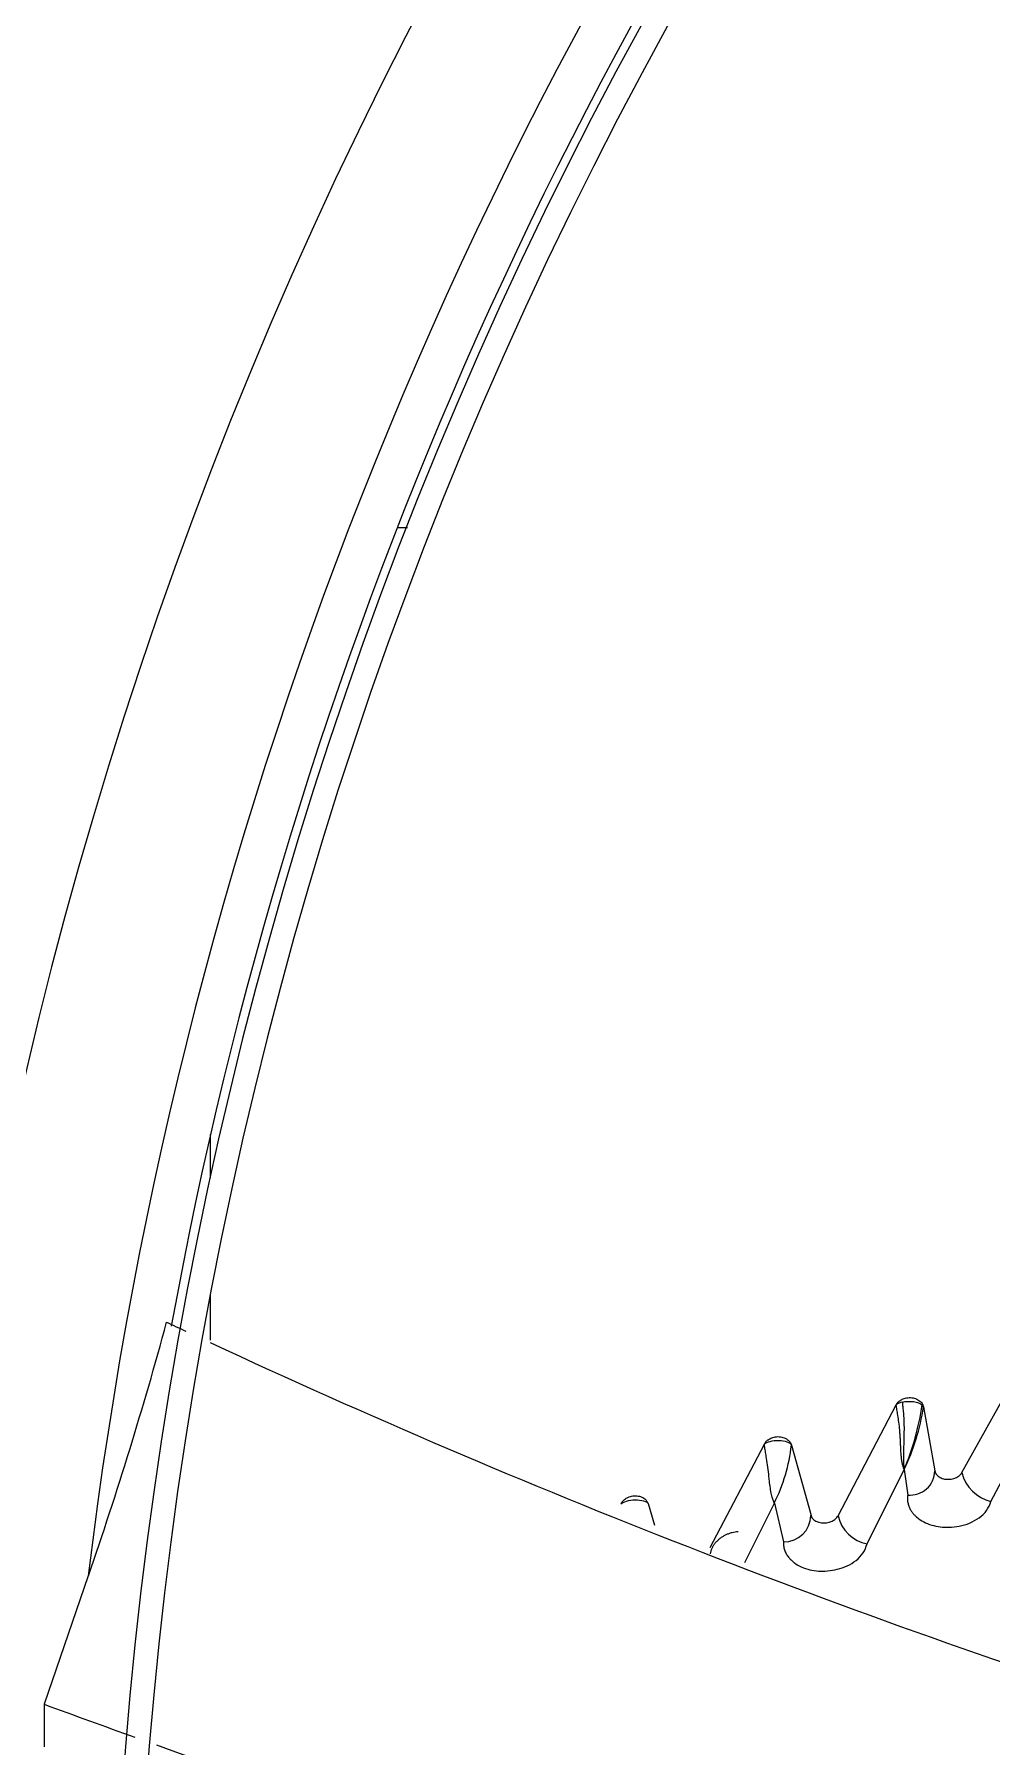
# Model space of a CAD drawing. Header units: millimetres. Extents: x 113490 to 142599, y -20467 to 115.
# Drawn here: x 132023.1 to 132124.5, y -11322.9 to -11141.5 of the extents above; entities that cross this region are included whole.
import ezdxf

# ---------------------------------------------------------------- set-up
doc = ezdxf.new("R2010")
doc.units = ezdxf.units.MM
doc.layers.add('DV3_0', color=7, linetype='Continuous')

msp = doc.modelspace()

# ---------------------------------------------------------------- linework, layer by layer
at = {"layer": 'DV3_0', "color": 7, "linetype": 'Continuous', "lineweight": 15}
for p, q in [((132061.53, -11193.78), (132062.61, -11193.78)), ((132041.75, -11262.66), (132041.75, -11258.08)), ((132041.75, -11279.88), (132041.75, -11275.14)), ((132121.37, -11293.9), (132127.24, -11283.4)), ((132108.24, -11298.47), (132114.41, -11286.72)), ((132117.3, -11286.94), (132118.5, -11293.7)), ((132094.7, -11301.82), (132100.44, -11290.88)), ((132103.3, -11290.98), (132105.38, -11298.43)), ((132124.45, -11296.95), (132127.73, -11290.76)), ((132111.32, -11301.45), (132115.24, -11293.56)), ((132115.24, -11293.56), (132115.63, -11296.27)), ((132088.11, -11297.17), (132088.8, -11299.46)), ((132098.35, -11303.43), (132101.5, -11297.12)), ((132101.5, -11297.12), (132102.47, -11301.24)), ((132028.79, -11304.82), (132024.12, -11318.43)), ((132024.12, -11318.43), (132024.11, -11322.94))]:
    msp.add_line(p, q, dxfattribs=at)
for centre, radius, start, end in [((132487.24, -11359.99), 551.5, 105.4775, 164.5225), ((132487.24, -11359.99), 477.5, 136.9802, 223.0198), ((132487.24, -11359.99), 456, 136.2282, 225.3442), ((132487.24, -11359.99), 453.5, 135.9912, 225.5589), ((132487.24, -11359.99), 457, 142.9574, 169.7123), ((131643.86, -11171.3), 407.44, 340.8691, 344.8259), ((132409.5, -10489.2), 872.25, 244.72539, 244.8747), ((132409.5, -10489.2), 872.25, 245.06175, 252.29143), ((132090.1, -11282.85), 27.33, 336.9148, 351.8402), ((132094.14, -11283.39), 23.43, 334.2626, 351.2768), ((132085.4, -11289.05), 18, 333.3669, 353.8444), ((132115.88, -11293.66), 2.62, 264.4516, 359.0626), ((132125.37, -11292.94), 4.11, 193.4011, 257.0944), ((132102.51, -11298.37), 2.86, 269.126, 358.8663), ((132112.1, -11297.57), 3.96, 193.2376, 258.7539), ((132685.03, -9514.29), 1921.39, 249.88091, 250.18566), ((132685.03, -9514.29), 1921.39, 250.25788, 253.58726)]:
    msp.add_arc(centre, radius, start, end, dxfattribs=at)
at = {"layer": 'DV3_0', "color": 7, "linetype": 'Continuous', "lineweight": 20}
for centre, radius, start, end in [((132487.24, -11359.99), 461.75, 142.7915, 173.1384), ((132115.3, -11287.82), 1.41, 100.2143, 128.8732), ((132116.86, -11287.08), 0.461, 17.1263, 49.6164)]:
    msp.add_arc(centre, radius, start, end, dxfattribs=at)
at = {"layer": 'DV3_0', "color": 7, "linetype": 'Continuous', "lineweight": 15}
for points, knots in [([(132114.41, -11286.72), (132114.42, -11286.69), (132114.45, -11286.65), (132114.49, -11286.58), (132114.54, -11286.51), (132114.61, -11286.43), (132114.72, -11286.33), (132114.87, -11286.22), (132115.04, -11286.12), (132115.34, -11286), (132115.69, -11285.94), (132116.06, -11285.96), (132116.33, -11286.01), (132116.59, -11286.11), (132116.82, -11286.23), (132117.01, -11286.39), (132117.13, -11286.54), (132117.22, -11286.69), (132117.27, -11286.81), (132117.29, -11286.9), (132117.3, -11286.94)], [0, 0, 0, 0, 0.023193, 0.046564, 0.070228, 0.094297, 0.142095, 0.190415, 0.245993, 0.302304, 0.444824, 0.518345, 0.592326, 0.666155, 0.738761, 0.807216, 0.87511, 0.917452, 0.958876, 1, 1, 1, 1]), ([(132115.24, -11293.56), (132115.23, -11293.52), (132115.19, -11293.43), (132115.15, -11293.29), (132115.11, -11293.13), (132115.07, -11292.96), (132115.03, -11292.77), (132115, -11292.56), (132114.97, -11292.34), (132114.94, -11292.1), (132114.91, -11291.72), (132114.89, -11291.27), (132114.87, -11290.83), (132114.86, -11290.47), (132114.84, -11290.13), (132114.81, -11289.74), (132114.77, -11289.23), (132114.7, -11288.58), (132114.6, -11287.96), (132114.53, -11287.53), (132114.48, -11287.24), (132114.44, -11286.97), (132114.42, -11286.8), (132114.41, -11286.72)], [0, 0, 0, 0, 0.021582, 0.044993, 0.070281, 0.097487, 0.126644, 0.157785, 0.190935, 0.22612, 0.263363, 0.35736, 0.420759, 0.452963, 0.510655, 0.563618, 0.611913, 0.723706, 0.825547, 0.868701, 0.911913, 0.955557, 1, 1, 1, 1]), ([(132115.05, -11286.43), (132115.06, -11286.57), (132115.1, -11286.89), (132115.17, -11287.56), (132115.23, -11288.4), (132115.24, -11289.35), (132115.22, -11290.26), (132115.2, -11291.14), (132115.17, -11291.99), (132115.18, -11292.81), (132115.21, -11293.32), (132115.24, -11293.56)], [0, 0, 0, 0, 0.062498, 0.125002, 0.250008, 0.375015, 0.500022, 0.625029, 0.750035, 0.875042, 1, 1, 1, 1]), ([(132100.44, -11290.88), (132100.45, -11290.85), (132100.48, -11290.79), (132100.54, -11290.7), (132100.61, -11290.62), (132100.68, -11290.54), (132100.76, -11290.47), (132100.87, -11290.39), (132101.02, -11290.3), (132101.23, -11290.2), (132101.46, -11290.13), (132101.73, -11290.09), (132102.01, -11290.08), (132102.28, -11290.12), (132102.54, -11290.2), (132102.77, -11290.31), (132102.96, -11290.45), (132103.1, -11290.59), (132103.2, -11290.73), (132103.26, -11290.85), (132103.29, -11290.93), (132103.3, -11290.98)], [0, 0, 0, 0, 0.030288, 0.060436, 0.090667, 0.121199, 0.152246, 0.184013, 0.239268, 0.295142, 0.366703, 0.438927, 0.513041, 0.58743, 0.661711, 0.734892, 0.803943, 0.872398, 0.915766, 0.958092, 1, 1, 1, 1]), ([(132101.5, -11297.12), (132101.49, -11297.1), (132101.47, -11297.07), (132101.44, -11297.01), (132101.41, -11296.92), (132101.35, -11296.78), (132101.29, -11296.6), (132101.22, -11296.35), (132101.13, -11295.94), (132101.04, -11295.35), (132100.96, -11294.68), (132100.88, -11293.92), (132100.78, -11293.11), (132100.67, -11292.38), (132100.59, -11291.91), (132100.54, -11291.63), (132100.5, -11291.36), (132100.46, -11291.11), (132100.45, -11290.95), (132100.44, -11290.88)], [0, 0, 0, 0, 0.007351, 0.019112, 0.035329, 0.056048, 0.092627, 0.133596, 0.17908, 0.297728, 0.413356, 0.493007, 0.644708, 0.775162, 0.820607, 0.865531, 0.910216, 0.954944, 1, 1, 1, 1]), ([(132118.5, -11293.7), (132118.51, -11293.73), (132118.52, -11293.79), (132118.55, -11293.88), (132118.59, -11293.97), (132118.66, -11294.08), (132118.78, -11294.21), (132118.95, -11294.35), (132119.17, -11294.46), (132119.49, -11294.58), (132119.95, -11294.63), (132120.4, -11294.56), (132120.71, -11294.45), (132120.89, -11294.36), (132121.05, -11294.26), (132121.18, -11294.15), (132121.29, -11294.03), (132121.34, -11293.94), (132121.37, -11293.9)], [0, 0, 0, 0, 0.030138, 0.060243, 0.090571, 0.121372, 0.18595, 0.251797, 0.322108, 0.393644, 0.54284, 0.688154, 0.748031, 0.807067, 0.857092, 0.906392, 0.953514, 1, 1, 1, 1]), ([(132085.24, -11297.22), (132085.25, -11297.19), (132085.28, -11297.13), (132085.33, -11297.04), (132085.39, -11296.96), (132085.46, -11296.88), (132085.54, -11296.8), (132085.65, -11296.71), (132085.79, -11296.61), (132086, -11296.5), (132086.24, -11296.42), (132086.51, -11296.36), (132086.79, -11296.34), (132087.06, -11296.37), (132087.32, -11296.43), (132087.56, -11296.53), (132087.76, -11296.66), (132087.9, -11296.8), (132088, -11296.93), (132088.07, -11297.04), (132088.1, -11297.13), (132088.11, -11297.17)], [0, 0, 0, 0, 0.029896, 0.059715, 0.089669, 0.119968, 0.150813, 0.182396, 0.238307, 0.294807, 0.368026, 0.44178, 0.516768, 0.591774, 0.665935, 0.738735, 0.806898, 0.874392, 0.917117, 0.958773, 1, 1, 1, 1]), ([(132115.63, -11296.27), (132115.61, -11296.42), (132115.58, -11296.72), (132115.65, -11297.15), (132115.77, -11297.53), (132115.93, -11297.87), (132116.14, -11298.16), (132116.36, -11298.41), (132116.93, -11298.94), (132118.11, -11299.55), (132119.74, -11299.75), (132121.12, -11299.6), (132122.22, -11299.27), (132123.23, -11298.71), (132124.07, -11297.93), (132124.32, -11297.28), (132124.45, -11296.95)], [0, 0, 0, 0, 0.042898, 0.083054, 0.120616, 0.155688, 0.188241, 0.218209, 0.245505, 0.394945, 0.541922, 0.626867, 0.716649, 0.809503, 0.903745, 1, 1, 1, 1]), ([(132105.37, -11298.43), (132105.38, -11298.46), (132105.4, -11298.52), (132105.44, -11298.6), (132105.49, -11298.68), (132105.57, -11298.78), (132105.69, -11298.91), (132105.88, -11299.03), (132106.1, -11299.13), (132106.44, -11299.22), (132106.8, -11299.24), (132107.17, -11299.19), (132107.41, -11299.12), (132107.62, -11299.03), (132107.81, -11298.93), (132107.98, -11298.8), (132108.13, -11298.64), (132108.2, -11298.53), (132108.24, -11298.47)], [0, 0, 0, 0, 0.030274, 0.06055, 0.091079, 0.122109, 0.187322, 0.253881, 0.325087, 0.39756, 0.548712, 0.621886, 0.694555, 0.753629, 0.811883, 0.876072, 0.938147, 1, 1, 1, 1]), ([(132094.72, -11302.5), (132094.73, -11302.46), (132094.75, -11302.36), (132094.78, -11302.22), (132094.82, -11302.09), (132094.87, -11301.96), (132094.93, -11301.83), (132094.99, -11301.72), (132095.05, -11301.6), (132095.12, -11301.5), (132095.19, -11301.4), (132095.27, -11301.31), (132095.34, -11301.22), (132095.42, -11301.15), (132095.49, -11301.07), (132095.62, -11300.95), (132095.81, -11300.79), (132096.09, -11300.61), (132096.39, -11300.46), (132096.7, -11300.33), (132097.02, -11300.23), (132097.34, -11300.16), (132097.55, -11300.14), (132097.65, -11300.13)], [0, 0, 0, 0, 0.040335, 0.079915, 0.118548, 0.156089, 0.192434, 0.227512, 0.261275, 0.293695, 0.324754, 0.35444, 0.382746, 0.409661, 0.435175, 0.459272, 0.539283, 0.618976, 0.698062, 0.776208, 0.852906, 0.927593, 1, 1, 1, 1]), ([(132102.47, -11301.24), (132102.47, -11301.4), (132102.47, -11301.73), (132102.6, -11302.18), (132102.79, -11302.58), (132103.04, -11302.93), (132103.32, -11303.22), (132103.96, -11303.75), (132105.22, -11304.29), (132106.85, -11304.38), (132108.19, -11304.16), (132109.24, -11303.8), (132110.19, -11303.22), (132110.98, -11302.43), (132111.21, -11301.78), (132111.32, -11301.45)], [0, 0, 0, 0, 0.047349, 0.092046, 0.134288, 0.174167, 0.211616, 0.246529, 0.396951, 0.547855, 0.630192, 0.718077, 0.809734, 0.90352, 1, 1, 1, 1])]:
    msp.add_open_spline(points, degree=3, knots=knots, dxfattribs=at)
at = {"layer": 'DV3_0', "color": 7, "linetype": 'Continuous', "lineweight": 20}
for points, knots in [([(132115.05, -11286.43), (132115.4, -11286.34), (132115.85, -11286.32), (132116.44, -11286.4), (132116.62, -11286.45), (132116.94, -11286.57), (132117.07, -11286.64), (132117.16, -11286.73)], [0, 0, 0, 0, 0.5, 0.5, 0.75, 0.75, 1, 1, 1, 1]), ([(132100.44, -11290.88), (132100.56, -11290.76), (132100.78, -11290.66), (132101.32, -11290.52), (132101.65, -11290.48), (132102.29, -11290.5), (132102.6, -11290.55), (132103.07, -11290.72), (132103.24, -11290.84), (132103.3, -11290.98)], [0, 0, 0, 0, 0.25, 0.25, 0.5, 0.5, 0.75, 0.75, 1, 1, 1, 1])]:
    msp.add_open_spline(points, degree=3, knots=knots, dxfattribs=at)
msp.add_open_spline([(132085.24, -11297.22), (132085.35, -11297.1), (132085.77, -11296.88), (132086.76, -11296.74), (132087.7, -11296.85), (132088.04, -11297.05), (132088.11, -11297.17)], degree=3, dxfattribs=at)

doc.saveas('drawing.dxf')
